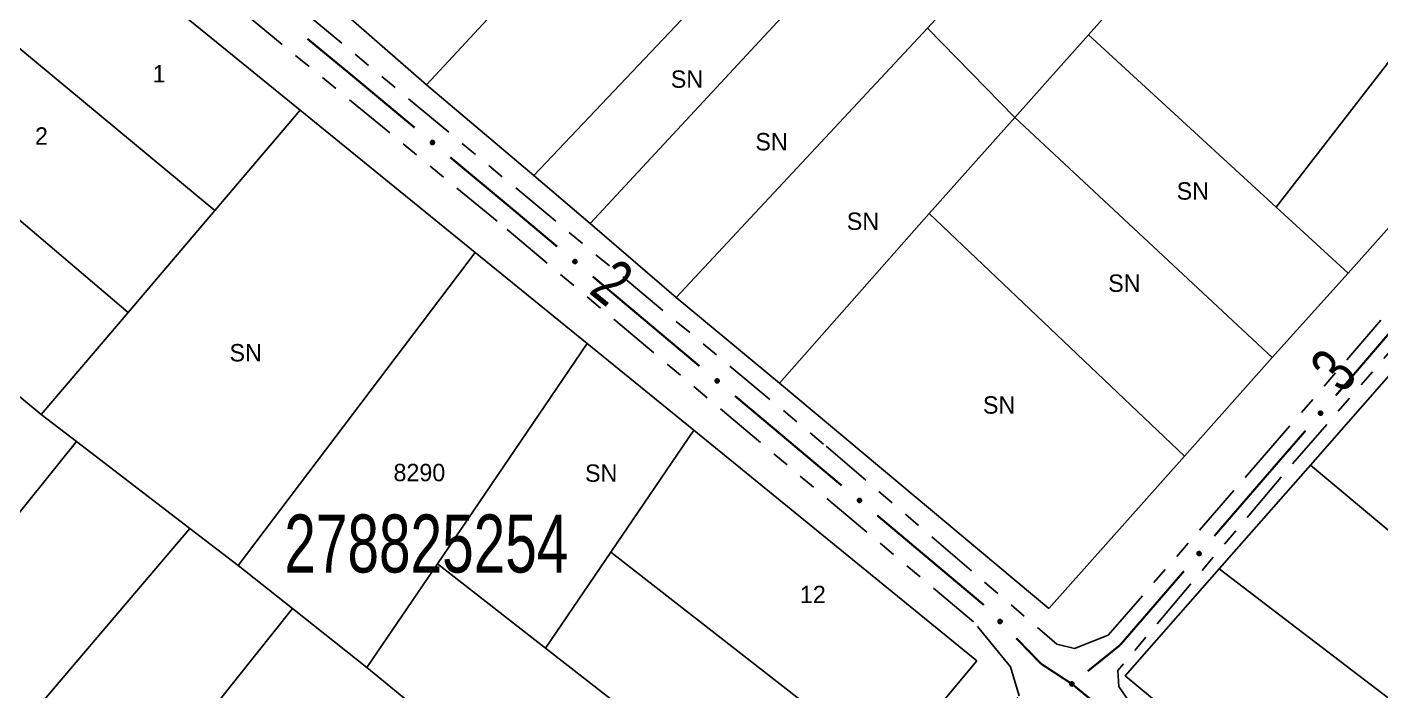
# Model space of a CAD drawing. Extents: x 204373 to 205952, y 4873300 to 4875179.
# Drawn here: x 205516 to 205632.6, y 4874145.4 to 4874202.6 of the extents above; entities that cross this region are included whole.
import ezdxf
from ezdxf.enums import TextEntityAlignment as Align

# ---------------------------------------------------------------- set-up
doc = ezdxf.new("R2010")
doc.units = 0
doc.header["$LTSCALE"] = 1.5
doc.header["$MEASUREMENT"] = 0
doc.linetypes.add('TRACO_25', pattern=[8, 3, -1, 1, -1, 1, -1])
for name, color, linetype in [('CD_MALHA_LOTES', 7, 'CONTINUOUS'), ('CD_TXT_QUADRA', 255, 'CONTINUOUS'), ('RU-QUADRA', 220, 'CONTINUOUS'), ('SV-EIXO-RUA-N-PAV', 6, 'CONTINUOUS'), ('SV-RUA-NAO-PAV', 7, 'CONTINUOUS'), ('SV-TXT-RUA-N-PAV', 7, 'CONTINUOUS'), ('Th_NmrPort', 1, 'CONTINUOUS')]:
    doc.layers.add(name, color=color, linetype=linetype)
doc.styles.add('ARIAL', font='ARIAL.SHX')

msp = doc.modelspace()

# ---------------------------------------------------------------- linework, layer by layer
at = {"layer": 'CD_MALHA_LOTES', "linetype": 'Continuous', "flags": 128}
for points in [[(205550.384966, 4874197.645992), (205523.685177, 4874220.974697)], [(205607.424637, 4874201.96911), (205623.974581, 4874220.547709)], [(205559.652156, 4874189.844739), (205582.956754, 4874214.446513)], [(205516.976678, 4874213.824179), (205539.522782, 4874195.472701)], [(205550.384966, 4874197.645992), (205564.62795, 4874213.022114)], [(205564.493981, 4874185.693188), (205587.351295, 4874210.362107)], [(205623.600952, 4874187.116868), (205639.288602, 4874207.427853)], [(205532.162942, 4874186.818823), (205509.513111, 4874205.632733)], [(205571.899934, 4874179.343062), (205593.548114, 4874202.540565)], [(205593.548114, 4874202.540565), (205594.578625, 4874203.644829)], [(205601.079685, 4874194.844226), (205593.548114, 4874202.540565)], [(205601.079685, 4874194.844226), (205607.424637, 4874201.96911)], [(205623.600952, 4874187.116868), (205607.424637, 4874201.96911)], [(205647.04382, 4874200.783789), (205629.788179, 4874181.436555)], [(205524.684499, 4874178.036776), (205501.96743, 4874197.351165)], [(205559.652156, 4874189.844739), (205550.384966, 4874197.645992)], [(205532.162942, 4874186.818823), (205539.522782, 4874195.472701)], [(205539.522782, 4874195.472701), (205554.60189, 4874183.199011)], [(205593.701854, 4874186.559501), (205601.079685, 4874194.844226)], [(205623.25847, 4874174.165357), (205601.079685, 4874194.844226)], [(205564.493981, 4874185.693188), (205559.652156, 4874189.844739)], [(205517.204256, 4874169.256083), (205493.952644, 4874188.554744)], [(205524.684499, 4874178.036776), (205532.162942, 4874186.818823)], [(205580.816441, 4874171.941868), (205593.701854, 4874186.559501)], [(205615.709665, 4874165.651554), (205593.701854, 4874186.559501)], [(205629.788179, 4874181.436555), (205623.600952, 4874187.116868)], [(205571.899934, 4874179.343062), (205564.493981, 4874185.693188)], [(205534.181954, 4874156.224175), (205554.60189, 4874183.199011)], [(205554.60189, 4874183.199011), (205564.223253, 4874175.36767)], [(205629.788179, 4874181.436555), (205623.25847, 4874174.165357)], [(205580.816441, 4874171.941868), (205571.899934, 4874179.343062)], [(205517.204256, 4874169.256083), (205524.684499, 4874178.036776)], [(205551.329816, 4874156.386502), (205564.223253, 4874175.36767)], [(205564.223253, 4874175.36767), (205573.416268, 4874167.884985)], [(205623.25847, 4874174.165357), (205615.709665, 4874165.651554)], [(205626.542205, 4874164.896268), (205634.525693, 4874173.987728)], [(205604.015723, 4874152.540165), (205580.816441, 4874171.941868)], [(205520.241005, 4874166.925105), (205517.204256, 4874169.256083)], [(205566.262376, 4874157.373311), (205573.416268, 4874167.884985)], [(205573.416268, 4874167.884985), (205597.794301, 4874148.033455)], [(205512.11148, 4874156.843034), (205520.241005, 4874166.925105)], [(205529.994508, 4874159.438417), (205520.241005, 4874166.925105)], [(205615.709665, 4874165.651554), (205604.015723, 4874152.540165)], [(205618.680543, 4874155.943543), (205626.542205, 4874164.896268)], [(205644.646362, 4874149.757502), (205626.542205, 4874164.896268)], [(205506.673134, 4874131.987802), (205529.994508, 4874159.438417)], [(205534.181954, 4874156.224175), (205529.994508, 4874159.438417)], [(205560.647941, 4874149.12366), (205566.262376, 4874157.373311)], [(205590.100991, 4874138.81512), (205566.262376, 4874157.373311)], [(205538.844339, 4874152.532556), (205534.181954, 4874156.224175)], [(205545.260855, 4874147.452037), (205551.329816, 4874156.386502)], [(205560.647941, 4874149.12366), (205551.329816, 4874156.386502)], [(205610.596723, 4874146.737827), (205618.680543, 4874155.943543)], [(205637.416084, 4874141.636147), (205618.680543, 4874155.943543)], [(205530.850399, 4874142.483117), (205538.844339, 4874152.532556)], [(205545.260855, 4874147.452037), (205538.844339, 4874152.532556)], [(205583.697039, 4874131.14173), (205560.647941, 4874149.12366)], [(205597.794301, 4874148.033455), (205590.100991, 4874138.81512)], [(205576.127948, 4874122.137437), (205545.260855, 4874147.452037)], [(205628.719442, 4874131.667741), (205610.596723, 4874146.737827)]]:
    msp.add_lwpolyline(points, dxfattribs=at)
at = {"layer": 'RU-QUADRA', "linetype": 'Continuous', "flags": 128}
for points in [[(205523.685177, 4874220.974697), (205550.384966, 4874197.645992), (205559.652156, 4874189.844739), (205564.493981, 4874185.693188), (205571.899934, 4874179.343062), (205580.816441, 4874171.941868), (205604.015723, 4874152.540165), (205615.709665, 4874165.651554), (205623.25847, 4874174.165357), (205629.788179, 4874181.436555), (205647.04382, 4874200.783789), (205639.288602, 4874207.427853), (205623.974581, 4874220.547709), (205616.05772, 4874227.330256), (205608.538869, 4874233.77182), (205603.983278, 4874237.674695), (205594.051052, 4874246.183849), (205567.590467, 4874268.85321), (205554.699042, 4874254.418154), (205547.740649, 4874246.626557), (205539.505392, 4874237.275857)], [(205597.794301, 4874148.033455), (205590.100991, 4874138.81512), (205583.697039, 4874131.14173), (205576.127948, 4874122.137437), (205567.934846, 4874112.390812), (205552.420182, 4874093.934357), (205536.16053, 4874107.459509), (205526.167074, 4874115.772295), (205516.198806, 4874124.064129), (205509.655116, 4874129.507321), (205506.673134, 4874131.987802), (205497.642596, 4874139.499611), (205470.11777, 4874162.395393), (205478.161066, 4874171.223106), (205485.749463, 4874179.551554), (205493.952644, 4874188.554744), (205501.96743, 4874197.351165), (205509.513111, 4874205.632733), (205516.976678, 4874213.824179), (205539.522782, 4874195.472701), (205554.60189, 4874183.199011), (205564.223253, 4874175.36767), (205573.416268, 4874167.884985)], [(205737.446217, 4874125.700868), (205718.862079, 4874102.248836), (205713.288873, 4874095.215795), (205705.711804, 4874086.985237), (205695.626783, 4874076.030428), (205677.514006, 4874091.092247), (205673.672091, 4874094.287021), (205669.061794, 4874098.120749), (205647.095852, 4874116.386696), (205637.643115, 4874124.247192), (205628.719442, 4874131.667741), (205610.596723, 4874146.737827), (205618.680543, 4874155.943543), (205626.542205, 4874164.896268), (205634.525693, 4874173.987728), (205641.876399, 4874182.358587), (205653.6503, 4874195.766503), (205677.140718, 4874176.125079), (205683.928875, 4874170.449188), (205693.13468, 4874162.75179), (205702.381209, 4874155.02034), (205711.587093, 4874147.322875), (205725.178818, 4874135.958206), (205731.311065, 4874130.830752)]]:
    msp.add_lwpolyline(points, close=True, dxfattribs=at)
at = {"layer": 'SV-EIXO-RUA-N-PAV', "const_width": 0.18}
for points in [[(205540.137046, 4874201.624709), (205543.224374, 4874199.081403)], [(205543.224374, 4874199.081403), (205543.962589, 4874198.47327)], [(205543.962589, 4874198.47327), (205549.375211, 4874193.966032)], [(205552.449012, 4874191.406394), (205557.828164, 4874186.927028)], [(205557.828164, 4874186.927028), (205557.99171, 4874186.790839)], [(205557.99171, 4874186.790839), (205561.657273, 4874183.711766)], [(205564.720092, 4874181.138998), (205573.90855, 4874173.420693)], [(205628.728233, 4874170.882474), (205636.535366, 4874179.995579)], [(205576.97137, 4874170.847924), (205583.097009, 4874165.702387)], [(205622.950505, 4874164.199886), (205626.121008, 4874167.848955)], [(205583.097009, 4874165.702387), (205583.499203, 4874165.364545)], [(205583.499203, 4874165.364545), (205586.15965, 4874163.129407)], [(205618.265552, 4874158.777487), (205622.841994, 4874164.074295)], [(205622.841994, 4874164.074295), (205622.950505, 4874164.199886)], [(205589.222264, 4874160.556394), (205598.410107, 4874152.837356)], [(205610.136742, 4874149.369142), (205615.650442, 4874155.750739)], [(205601.202189, 4874149.973855), (205603.290283, 4874147.819821)], [(205607.360817, 4874147.130075), (205609.695884, 4874149.013545)], [(205609.695884, 4874149.013545), (205610.136742, 4874149.369142)], [(205603.290283, 4874147.819821), (205603.344032, 4874147.764375)], [(205603.344032, 4874147.764375), (205605.790309, 4874146.164886)], [(205605.790309, 4874146.164886), (205605.996812, 4874146.029865)], [(205605.996812, 4874146.029865), (205608.901685, 4874143.65315)]]:
    msp.add_lwpolyline(points, dxfattribs=at)
at = {"layer": 'SV-EIXO-RUA-N-PAV'}
for points in [[(205550.872142, 4874192.862747), (205550.92078, 4874192.867882), (205550.963632, 4874192.86235), (205550.998045, 4874192.847448), (205551.025021, 4874192.826351), (205551.050187, 4874192.801659), (205551.070068, 4874192.771167), (205551.084637, 4874192.732436), (205551.090131, 4874192.683681), (205551.081578, 4874192.640156), (205551.068774, 4874192.605636), (205551.048395, 4874192.576241), (205551.023998, 4874192.552194), (205550.991641, 4874192.532591), (205550.952247, 4874192.518209), (205550.903089, 4874192.513872), (205550.861115, 4874192.519584), (205550.828208, 4874192.534871), (205550.798785, 4874192.555546), (205550.773394, 4874192.581063), (205550.754051, 4874192.611107), (205550.739643, 4874192.650797), (205550.736005, 4874192.699373), (205550.741224, 4874192.741302), (205550.756045, 4874192.774415), (205550.777052, 4874192.802924), (205550.801511, 4874192.828467), (205550.831331, 4874192.849728), (205550.872142, 4874192.862747)], [(205563.149468, 4874182.602085), (205563.198128, 4874182.607012), (205563.240956, 4874182.601296), (205563.275305, 4874182.586248), (205563.30219, 4874182.565035), (205563.327251, 4874182.540236), (205563.347001, 4874182.509658), (205563.361405, 4874182.470865), (205563.366689, 4874182.422088), (205563.357951, 4874182.378599), (205563.344999, 4874182.344135), (205563.324494, 4874182.314827), (205563.299995, 4874182.290885), (205563.267554, 4874182.27142), (205563.228099, 4874182.257208), (205563.178922, 4874182.253081), (205563.136973, 4874182.258972), (205563.104132, 4874182.2744), (205563.074798, 4874182.295201), (205563.049516, 4874182.320826), (205563.030302, 4874182.350953), (205563.016064, 4874182.390704), (205563.012634, 4874182.439295), (205563.018032, 4874182.481201), (205563.032995, 4874182.514251), (205563.054124, 4874182.542669), (205563.078692, 4874182.568107), (205563.108602, 4874182.589241), (205563.149468, 4874182.602085)], [(205575.400746, 4874172.311012), (205575.449406, 4874172.315939), (205575.492234, 4874172.310223), (205575.526582, 4874172.295174), (205575.553468, 4874172.273962), (205575.578529, 4874172.249162), (205575.598279, 4874172.218585), (205575.612682, 4874172.179792), (205575.617967, 4874172.131014), (205575.609228, 4874172.087526), (205575.596277, 4874172.053062), (205575.575772, 4874172.023754), (205575.551272, 4874171.999812), (205575.518832, 4874171.980347), (205575.479376, 4874171.966134), (205575.4302, 4874171.962007), (205575.388251, 4874171.967899), (205575.35541, 4874171.983327), (205575.326076, 4874172.004128), (205575.300794, 4874172.029752), (205575.28158, 4874172.05988), (205575.267342, 4874172.099631), (205575.263911, 4874172.148222), (205575.26931, 4874172.190128), (205575.284273, 4874172.223177), (205575.305402, 4874172.251596), (205575.329969, 4874172.277034), (205575.35988, 4874172.298167), (205575.400746, 4874172.311012)], [(205627.249969, 4874169.326127), (205627.245515, 4874169.374832), (205627.251646, 4874169.417602), (205627.267027, 4874169.451803), (205627.2885, 4874169.478481), (205627.313541, 4874169.5033), (205627.344309, 4874169.522753), (205627.38324, 4874169.536779), (205627.432066, 4874169.54159), (205627.475468, 4874169.53243), (205627.509805, 4874169.519144), (205627.538912, 4874169.498355), (205627.562615, 4874169.473625), (205627.581765, 4874169.440997), (205627.595593, 4874169.401405), (205627.599243, 4874169.352191), (205627.592944, 4874169.310302), (205627.577198, 4874169.277612), (205627.556114, 4874169.248481), (205627.530245, 4874169.223449), (205627.499933, 4874169.204528), (205627.460045, 4874169.190677), (205627.411423, 4874169.187718), (205627.369571, 4874169.193523), (205627.336668, 4874169.208806), (205627.308457, 4874169.23021), (205627.283258, 4874169.255023), (205627.262416, 4874169.285138), (205627.249969, 4874169.326127)], [(205587.651757, 4874162.019607), (205587.700417, 4874162.02453), (205587.743245, 4874162.018811), (205587.777592, 4874162.00376), (205587.804476, 4874161.982545), (205587.829535, 4874161.957744), (205587.849283, 4874161.927165), (205587.863683, 4874161.88837), (205587.868964, 4874161.839593), (205587.860222, 4874161.796105), (205587.847267, 4874161.761642), (205587.82676, 4874161.732335), (205587.802259, 4874161.708395), (205587.769817, 4874161.688933), (205587.73036, 4874161.674723), (205587.681183, 4874161.6706), (205587.639235, 4874161.676495), (205587.606395, 4874161.691926), (205587.577063, 4874161.712729), (205587.551783, 4874161.738356), (205587.532571, 4874161.768484), (205587.518336, 4874161.808237), (205587.514909, 4874161.856828), (205587.520311, 4874161.898734), (205587.535277, 4874161.931782), (205587.556408, 4874161.960199), (205587.580978, 4874161.985635), (205587.61089, 4874162.006766), (205587.651757, 4874162.019607)], [(205616.780765, 4874157.22736), (205616.776516, 4874157.276083), (205616.782827, 4874157.318828), (205616.798351, 4874157.352964), (205616.819936, 4874157.379551), (205616.845081, 4874157.404265), (205616.87593, 4874157.423588), (205616.91492, 4874157.437451), (205616.963766, 4874157.442057), (205617.007129, 4874157.432714), (205617.041409, 4874157.419284), (205617.07043, 4874157.398374), (205617.094028, 4874157.373544), (205617.113041, 4874157.340836), (205617.126703, 4874157.301187), (205617.130146, 4874157.251958), (205617.123671, 4874157.210095), (205617.107788, 4874157.177471), (205617.086581, 4874157.148429), (205617.060608, 4874157.123506), (205617.030216, 4874157.104713), (205616.990271, 4874157.091029), (205616.941637, 4874157.088274), (205616.89981, 4874157.094255), (205616.866972, 4874157.109676), (205616.83885, 4874157.131198), (205616.813756, 4874157.156117), (205616.79304, 4874157.186319), (205616.780765, 4874157.22736)], [(205599.789159, 4874151.589661), (205599.838068, 4874151.589594), (205599.880088, 4874151.579535), (205599.912721, 4874151.561058), (205599.9373, 4874151.537211), (205599.959698, 4874151.509983), (205599.976223, 4874151.477549), (205599.98659, 4874151.437488), (205599.986867, 4874151.388426), (205599.973733, 4874151.346057), (205599.95733, 4874151.313095), (205599.93394, 4874151.286034), (205599.907125, 4874151.264718), (205599.872866, 4874151.248667), (205599.832166, 4874151.238558), (205599.782825, 4874151.239473), (205599.741697, 4874151.249617), (205599.710602, 4874151.268318), (205599.683546, 4874151.292005), (205599.661012, 4874151.320077), (205599.644974, 4874151.352009), (205599.63487, 4874151.393006), (205599.636418, 4874151.441693), (205599.646067, 4874151.482829), (205599.664326, 4874151.514178), (205599.688246, 4874151.540291), (205599.715283, 4874151.563088), (205599.747195, 4874151.581056), (205599.789159, 4874151.589661)], [(205605.815866, 4874146.025341), (205605.820382, 4874146.07404), (205605.834222, 4874146.114971), (205605.855591, 4874146.145788), (205605.881575, 4874146.168095), (205605.910729, 4874146.187923), (205605.944532, 4874146.201429), (205605.985369, 4874146.208109), (205606.034253, 4874146.203921), (205606.075252, 4874146.186987), (205606.106585, 4874146.167654), (205606.131406, 4874146.141899), (205606.150193, 4874146.113255), (205606.163061, 4874146.077678), (205606.169426, 4874146.036227), (205606.164025, 4874145.987174), (205606.150182, 4874145.947139), (205606.12873, 4874145.917875), (205606.102679, 4874145.893085), (205606.072674, 4874145.8732), (205606.039416, 4874145.860133), (205605.997669, 4874145.8538), (205605.949324, 4874145.859772), (205605.909237, 4874145.873123), (205605.879679, 4874145.894158), (205605.855851, 4874145.920355), (205605.835608, 4874145.949353), (205605.820617, 4874145.982768), (205605.815866, 4874146.025341)]]:
    msp.add_lwpolyline(points, close=True, dxfattribs=at)
for points in [[(205550.736005, 4874192.699373), (205550.991641, 4874192.532591)], [(205550.739641, 4874192.718179), (205551.003514, 4874192.544613)], [(205550.739643, 4874192.650797), (205550.952247, 4874192.518209)], [(205550.741224, 4874192.741302), (205551.023998, 4874192.552194)], [(205550.741754, 4874192.673804), (205550.969277, 4874192.526955)], [(205550.750809, 4874192.755047), (205551.033557, 4874192.565763)], [(205550.752601, 4874192.629257), (205550.921409, 4874192.520648)], [(205550.754051, 4874192.611107), (205550.903089, 4874192.513872)], [(205550.756045, 4874192.774415), (205551.048395, 4874192.576241)], [(205550.767464, 4874192.593796), (205550.876859, 4874192.520458)], [(205550.768269, 4874192.786676), (205551.055561, 4874192.590056)], [(205550.773394, 4874192.581063), (205550.861115, 4874192.519584)], [(205550.777052, 4874192.802924), (205551.068774, 4874192.605636)], [(205550.792893, 4874192.814114), (205551.072495, 4874192.62745)], [(205550.801511, 4874192.828467), (205551.081578, 4874192.640156)], [(205550.819965, 4874192.835962), (205551.082614, 4874192.66519)], [(205550.831331, 4874192.849728), (205551.090131, 4874192.683681)], [(205550.851232, 4874192.854318), (205551.083472, 4874192.708868)], [(205550.872142, 4874192.862747), (205551.084637, 4874192.732436)], [(205550.898749, 4874192.864468), (205551.0714, 4874192.75621)], [(205550.92078, 4874192.867882), (205551.070068, 4874192.771167)], [(205550.945221, 4874192.864834), (205551.052694, 4874192.79132)], [(205550.963632, 4874192.86235), (205551.050187, 4874192.801659)], [(205563.012634, 4874182.439295), (205563.267554, 4874182.27142)], [(205563.016064, 4874182.390704), (205563.228099, 4874182.257208)], [(205563.01635, 4874182.458086), (205563.279478, 4874182.283391)], [(205563.018032, 4874182.481201), (205563.299995, 4874182.290885)], [(205563.018273, 4874182.413702), (205563.245166, 4874182.26588)], [(205563.027676, 4874182.494905), (205563.309611, 4874182.304413)], [(205563.02893, 4874182.369109), (205563.197272, 4874182.259778)], [(205563.030302, 4874182.350953), (205563.178922, 4874182.253081)], [(205563.032995, 4874182.514251), (205563.324494, 4874182.314827)], [(205563.043641, 4874182.333585), (205563.15272, 4874182.259778)], [(205563.045271, 4874182.526459), (205563.331719, 4874182.328611)], [(205563.049516, 4874182.320826), (205563.136973, 4874182.258972)], [(205563.054124, 4874182.542669), (205563.344999, 4874182.344135)], [(205563.070012, 4874182.553791), (205563.348813, 4874182.365932)], [(205563.078692, 4874182.568107), (205563.357951, 4874182.378599)], [(205563.097178, 4874182.575523), (205563.359094, 4874182.403629)], [(205563.108602, 4874182.589241), (205563.366689, 4874182.422088)], [(205563.128522, 4874182.593745), (205563.360138, 4874182.447303)], [(205563.149468, 4874182.602085), (205563.361405, 4874182.470865)], [(205563.176083, 4874182.603692), (205563.348269, 4874182.494696)], [(205563.198128, 4874182.607012), (205563.347001, 4874182.509658)], [(205563.222556, 4874182.603859), (205563.329713, 4874182.529886)], [(205563.240956, 4874182.601296), (205563.327251, 4874182.540236)], [(205575.26931, 4874172.190128), (205575.551272, 4874171.999812)], [(205575.278954, 4874172.203832), (205575.560889, 4874172.01334)], [(205575.284273, 4874172.223177), (205575.575772, 4874172.023754)], [(205575.296549, 4874172.235385), (205575.582997, 4874172.037538)], [(205575.305402, 4874172.251596), (205575.596277, 4874172.053062)], [(205575.32129, 4874172.262718), (205575.60009, 4874172.074859)], [(205575.329969, 4874172.277034), (205575.609228, 4874172.087526)], [(205575.348456, 4874172.28445), (205575.610371, 4874172.112556)], [(205575.35988, 4874172.298167), (205575.617967, 4874172.131014)], [(205575.3798, 4874172.302672), (205575.611416, 4874172.15623)], [(205575.400746, 4874172.311012), (205575.612682, 4874172.179792)], [(205575.42736, 4874172.312618), (205575.599547, 4874172.203623)], [(205575.449406, 4874172.315939), (205575.598279, 4874172.218585)], [(205575.473834, 4874172.312786), (205575.580991, 4874172.238812)], [(205575.492234, 4874172.310223), (205575.578529, 4874172.249162)], [(205575.263911, 4874172.148222), (205575.518832, 4874171.980347)], [(205575.267342, 4874172.099631), (205575.479376, 4874171.966134)], [(205575.267628, 4874172.167012), (205575.530756, 4874171.992318)], [(205575.269551, 4874172.122628), (205575.496444, 4874171.974807)], [(205575.280208, 4874172.078035), (205575.448549, 4874171.968705)], [(205575.28158, 4874172.05988), (205575.4302, 4874171.962007)], [(205575.294919, 4874172.042511), (205575.403998, 4874171.968705)], [(205575.300794, 4874172.029752), (205575.388251, 4874171.967899)], [(205627.245515, 4874169.374832), (205627.344309, 4874169.522753)], [(205627.248621, 4874169.352755), (205627.359283, 4874169.523876)], [(205627.248905, 4874169.399228), (205627.323915, 4874169.505662)], [(205627.249969, 4874169.326127), (205627.38324, 4874169.536779)], [(205627.251646, 4874169.417602), (205627.313541, 4874169.5033)], [(205627.258105, 4874169.305101), (205627.406789, 4874169.535284)], [(205627.262416, 4874169.285138), (205627.432066, 4874169.54159)], [(205627.276022, 4874169.273581), (205627.45045, 4874169.533816)], [(205627.283258, 4874169.255023), (205627.475468, 4874169.53243)], [(205627.297489, 4874169.246206), (205627.488046, 4874169.523169)], [(205627.308457, 4874169.23021), (205627.509805, 4874169.519144)], [(205627.32458, 4874169.2212), (205627.525199, 4874169.505714)], [(205627.336668, 4874169.208806), (205627.538912, 4874169.498355)], [(205627.355962, 4874169.2033), (205627.549181, 4874169.483372)], [(205627.369571, 4874169.193523), (205627.562615, 4874169.473625)], [(205627.39267, 4874169.191617), (205627.56991, 4874169.453037)], [(205627.411423, 4874169.187718), (205627.581765, 4874169.440997)], [(205627.43707, 4874169.193109), (205627.587087, 4874169.418556)], [(205627.460045, 4874169.190677), (205627.595593, 4874169.401405)], [(205627.481764, 4874169.203332), (205627.592724, 4874169.370605)], [(205627.499933, 4874169.204528), (205627.599243, 4874169.352191)], [(205627.51743, 4874169.217698), (205627.592291, 4874169.326056)], [(205627.530245, 4874169.223449), (205627.592944, 4874169.310302)], [(205587.514909, 4874161.856828), (205587.769817, 4874161.688933)], [(205587.518336, 4874161.808237), (205587.73036, 4874161.674723)], [(205587.518628, 4874161.875618), (205587.781742, 4874161.700903)], [(205587.520311, 4874161.898734), (205587.802259, 4874161.708395)], [(205587.520547, 4874161.831234), (205587.747428, 4874161.683395)], [(205587.529957, 4874161.912437), (205587.811876, 4874161.721922)], [(205587.5312, 4874161.78664), (205587.699533, 4874161.677297)], [(205587.532571, 4874161.768484), (205587.681183, 4874161.6706)], [(205587.535277, 4874161.931782), (205587.82676, 4874161.732335)], [(205587.545909, 4874161.751115), (205587.654982, 4874161.6773)], [(205587.547554, 4874161.943989), (205587.833986, 4874161.746119)], [(205587.551783, 4874161.738356), (205587.639235, 4874161.676495)], [(205587.556408, 4874161.960199), (205587.847267, 4874161.761642)], [(205587.572297, 4874161.97132), (205587.851083, 4874161.783438)], [(205587.580978, 4874161.985635), (205587.860222, 4874161.796105)], [(205587.599465, 4874161.99305), (205587.861367, 4874161.821135)], [(205587.61089, 4874162.006766), (205587.868964, 4874161.839593)], [(205587.630811, 4874162.011269), (205587.862415, 4874161.864808)], [(205587.651757, 4874162.019607), (205587.863683, 4874161.88837)], [(205587.678372, 4874162.021212), (205587.85055, 4874161.912202)], [(205587.700417, 4874162.02453), (205587.849283, 4874161.927165)], [(205587.724845, 4874162.021375), (205587.831996, 4874161.947393)], [(205587.743245, 4874162.018811), (205587.829535, 4874161.957744)], [(205616.776516, 4874157.276083), (205616.87593, 4874157.423588)], [(205616.779529, 4874157.253994), (205616.890909, 4874157.424648)], [(205616.780008, 4874157.300465), (205616.855464, 4874157.406583)], [(205616.780765, 4874157.22736), (205616.91492, 4874157.437451)], [(205616.782827, 4874157.318828), (205616.845081, 4874157.404265)], [(205616.788813, 4874157.2063), (205616.938462, 4874157.435857)], [(205616.79304, 4874157.186319), (205616.963766, 4874157.442057)], [(205616.806597, 4874157.174705), (205616.982117, 4874157.434205)], [(205616.813756, 4874157.156117), (205617.007129, 4874157.432714)], [(205616.82795, 4874157.14724), (205617.019667, 4874157.423401)], [(205616.83885, 4874157.131198), (205617.041409, 4874157.419284)], [(205616.854936, 4874157.122121), (205617.056747, 4874157.40579)], [(205616.866972, 4874157.109676), (205617.07043, 4874157.398374)], [(205616.886242, 4874157.104089), (205617.080635, 4874157.383347)], [(205616.89981, 4874157.094255), (205617.094028, 4874157.373544)], [(205616.9229, 4874157.092252), (205617.101236, 4874157.352925)], [(205616.941637, 4874157.088274), (205617.113041, 4874157.340836)], [(205616.967306, 4874157.093557), (205617.118269, 4874157.318373)], [(205616.990271, 4874157.091029), (205617.126703, 4874157.301187)], [(205617.012043, 4874157.103593), (205617.123704, 4874157.270398)], [(205617.030216, 4874157.104713), (205617.130146, 4874157.251958)], [(205617.047768, 4874157.117809), (205617.123084, 4874157.225852)], [(205617.060608, 4874157.123506), (205617.123671, 4874157.210095)], [(205599.63487, 4874151.393006), (205599.832166, 4874151.238558)], [(205599.636418, 4874151.441693), (205599.872866, 4874151.248667)], [(205599.639415, 4874151.415657), (205599.85003, 4874151.245442)], [(205599.642034, 4874151.460006), (205599.88595, 4874151.259359)], [(205599.644974, 4874151.352009), (205599.782825, 4874151.239473)], [(205599.645463, 4874151.370209), (205599.801762, 4874151.244262)], [(205599.646067, 4874151.482829), (205599.907125, 4874151.264718)], [(205599.65647, 4874151.333369), (205599.757444, 4874151.248811)], [(205599.65706, 4874151.495476), (205599.918072, 4874151.277194)], [(205599.661012, 4874151.320077), (205599.741697, 4874151.249617)], [(205599.664326, 4874151.514178), (205599.93394, 4874151.286034)], [(205599.677785, 4874151.525069), (205599.942535, 4874151.299008)], [(205599.688246, 4874151.540291), (205599.95733, 4874151.313095)], [(205599.705188, 4874151.549732), (205599.96335, 4874151.334389)], [(205599.715283, 4874151.563088), (205599.973733, 4874151.346057)], [(205599.73443, 4874151.568577), (205599.977426, 4874151.370839)], [(205599.747195, 4874151.581056), (205599.986867, 4874151.388426)], [(205599.767471, 4874151.583503), (205599.982925, 4874151.414178)], [(205599.789159, 4874151.589661), (205599.98659, 4874151.437488)], [(205599.815799, 4874151.588542), (205599.975956, 4874151.462535)], [(205599.838068, 4874151.589594), (205599.976223, 4874151.477549)], [(205599.862046, 4874151.583963), (205599.96109, 4874151.499435)], [(205599.880088, 4874151.579535), (205599.959698, 4874151.509983)], [(205605.815866, 4874146.025341), (205605.985369, 4874146.208109)], [(205605.819404, 4874146.051768), (205605.959459, 4874146.199798)], [(205605.820025, 4874146.003182), (205606.008249, 4874146.202338)], [(205605.820382, 4874146.07404), (205605.944532, 4874146.201429)], [(205605.820617, 4874145.982768), (205606.034253, 4874146.203921)], [(205605.828171, 4874146.097407), (205605.921359, 4874146.188351)], [(205605.831883, 4874145.96892), (205606.050908, 4874146.192919)], [(205605.834222, 4874146.114971), (205605.910729, 4874146.187923)], [(205605.835608, 4874145.949353), (205606.075252, 4874146.186987)], [(205605.84799, 4874145.938085), (205606.085927, 4874146.175585)], [(205605.855851, 4874145.920355), (205606.106585, 4874146.167654)], [(205605.870058, 4874145.908552), (205606.119267, 4874146.151638)], [(205605.879679, 4874145.894158), (205606.131406, 4874146.141899)], [(205605.897642, 4874145.885221), (205606.138765, 4874146.125292)], [(205605.909237, 4874145.873123), (205606.150193, 4874146.113255)], [(205605.931599, 4874145.86703), (205606.153604, 4874146.091681)], [(205605.949324, 4874145.859772), (205606.163061, 4874146.077678)], [(205605.975525, 4874145.860387), (205606.164195, 4874146.054643)], [(205605.997669, 4874145.8538), (205606.169426, 4874146.036227)], [(205606.021335, 4874145.862276), (205606.160979, 4874146.006469)], [(205606.039416, 4874145.860133), (205606.164025, 4874145.987174)], [(205606.059024, 4874145.869886), (205606.152417, 4874145.962748)], [(205606.072674, 4874145.8732), (205606.150182, 4874145.947139)]]:
    msp.add_lwpolyline(points, dxfattribs=at)
at = {"layer": 'SV-RUA-NAO-PAV', "linetype": 'TRACO_25'}
for points in [[(205568.879076, 4874272.081399, 6.783892), (205567.539422, 4874271.97856, 6.783892), (205521.317712, 4874221.057916, 6.635474), (205521.186314, 4874219.481132, 6.635474), (205584.824508, 4874166.516098, 6.066542), (205604.691212, 4874149.457571, 6.437585), (205606.233037, 4874149.072115, 6.437585), (205609.123958, 4874150.228483, 6.437585), (205621.844015, 4874164.875821, 6.190223), (205638.80409, 4874184.53409, 6.190223), (205649.193134, 4874195.941707, 6.214959), (205651.195319, 4874199.216989, 6.017069), (205651.617909, 4874201.039177, 6.017069), (205651.219248, 4874202.817389, 6.017069), (205605.158938, 4874241.17357, 6.264431)], [(205507.514055, 4874205.798677, 6.833364), (205482.933122, 4874178.921702, 6.511793), (205468.539658, 4874164.320673, 6.437585), (205468.515151, 4874162.595482, 6.437585), (205469.417176, 4874160.695233, 6.437585), (205521.989479, 4874117.138203, 6.017069), (205551.669439, 4874092.459224, 5.992333), (205554.273262, 4874093.534236, 5.81918), (205557.552492, 4874096.784462, 5.893388), (205570.193706, 4874109.610366, 6.091278), (205573.272293, 4874113.910718, 6.091278), (205577.076729, 4874119.21115, 6.116014), (205582.433255, 4874125.761658, 6.116014), (205596.276149, 4874139.362599, 6.313904), (205601.457674, 4874145.013014, 6.53653), (205600.705703, 4874147.513323, 6.53653), (205597.524433, 4874151.388887, 6.511793), (205556.498342, 4874185.89443, 6.462321), (205518.828692, 4874216.874442, 6.882836), (205516.825543, 4874216.724508, 6.882836), (205514.94821, 4874214.574346, 6.882836), (205511.118696, 4874209.398929, 6.808628)], [(205651.546998, 4874195.591571, 6.116014), (205623.98562, 4874163.819151, 6.041805), (205609.945545, 4874147.187904, 6.33864), (205610.04613, 4874145.812747, 6.33864), (205610.722517, 4874144.812607, 6.33864), (205644.610509, 4874115.857978, 5.868652), (205680.176416, 4874086.128193, 5.200774), (205695.003479, 4874075.076347, 5.126565), (205696.781516, 4874074.426201, 5.126565), (205699.009616, 4874075.901273, 5.126565), (205715.38007, 4874094.277641, 5.126565), (205727.49499, 4874108.578732, 5.126565), (205737.682236, 4874121.579758, 5.225511), (205739.308505, 4874125.880169, 5.225511), (205739.532761, 4874129.455558, 5.10183), (205711.706452, 4874151.884209, 5.448136), (205666.722628, 4874190.990429, 5.893388), (205656.378697, 4874198.866735, 6.091278), (205654.175212, 4874198.766815, 6.091278)]]:
    msp.add_polyline3d(points, close=True, dxfattribs=at)

# ---------------------------------------------------------------- texts
at = {"layer": 'CD_TXT_QUADRA', "style": 'ARIAL', "width": 0.7}
msp.add_text('278825254', height=5, dxfattribs=at).set_placement((205538.148046, 4874155.631201))
at = {"layer": 'SV-TXT-RUA-N-PAV', "style": 'ARIAL', "width": 0.7}
for s, rotation, p in [('2', 321, (205564.298189, 4874179.777564)), ('3', 50, (205629.333917, 4874170.961541))]:
    msp.add_text(s, height=4, rotation=rotation, dxfattribs=at).set_placement(p)
at = {"layer": 'Th_NmrPort', "color": 1}
for s, p in [('1', (205526.80223, 4874198.60752)), ('SN', (205571.439724, 4874198.149407)), ('2', (205516.669447, 4874193.243073)), ('SN', (205578.729478, 4874192.754989)), ('SN', (205615.020617, 4874188.509381)), ('SN', (205586.602413, 4874185.90262)), ('SN', (205609.123522, 4874180.566467)), ('SN', (205533.424928, 4874174.570386)), ('SN', (205598.334686, 4874170.069221)), ('8290', (205547.550758, 4874164.247665)), ('SN', (205564.053667, 4874164.196826)), ('12', (205582.563354, 4874153.742139))]:
    msp.add_text(s, height=1.5, dxfattribs=at).set_placement(p, align=Align.MIDDLE_LEFT)

doc.saveas('drawing.dxf')
